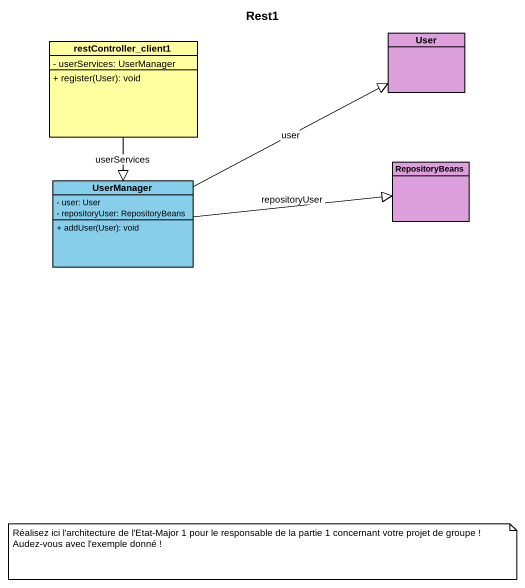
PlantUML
@startuml
title Rest1
hide circle
hide empty members
skinparam classAttributeIconSize 0
class restController_client1 #FFFFA0 {
  - userServices: UserManager
  + register(User): void
}
class User #DDA0DD
class RepositoryBeans #DDA0DD
class UserManager #87CEEB {
  - user: User
  - repositoryUser: RepositoryBeans
  + addUser(User): void
}
restController_client1 --|> UserManager : userServices
UserManager -right-|> User : user
UserManager -right-|> RepositoryBeans : repositoryUser
note as N1
  Réalisez ici l'architecture de l'Etat-Major 1 pour le responsable de la partie 1 concernant votre projet de groupe !
  Audez-vous avec l'exemple donné !
end note
@enduml
